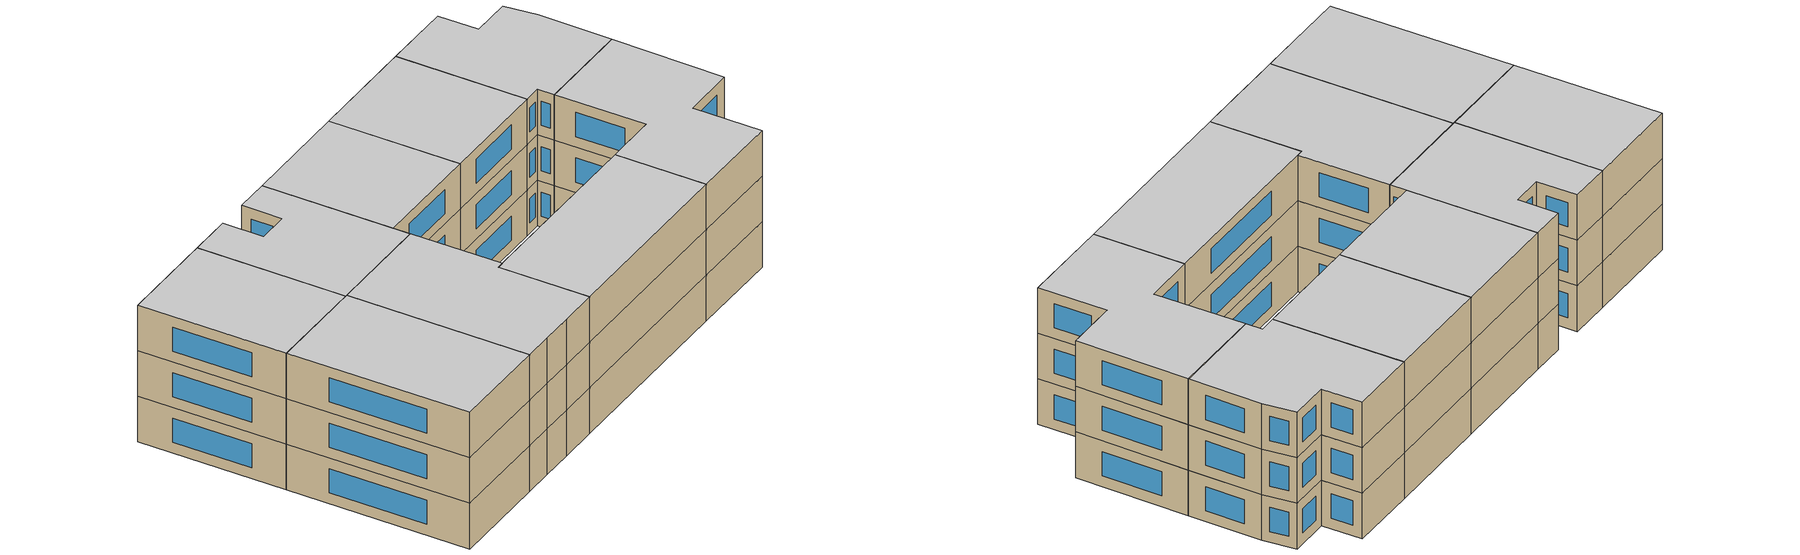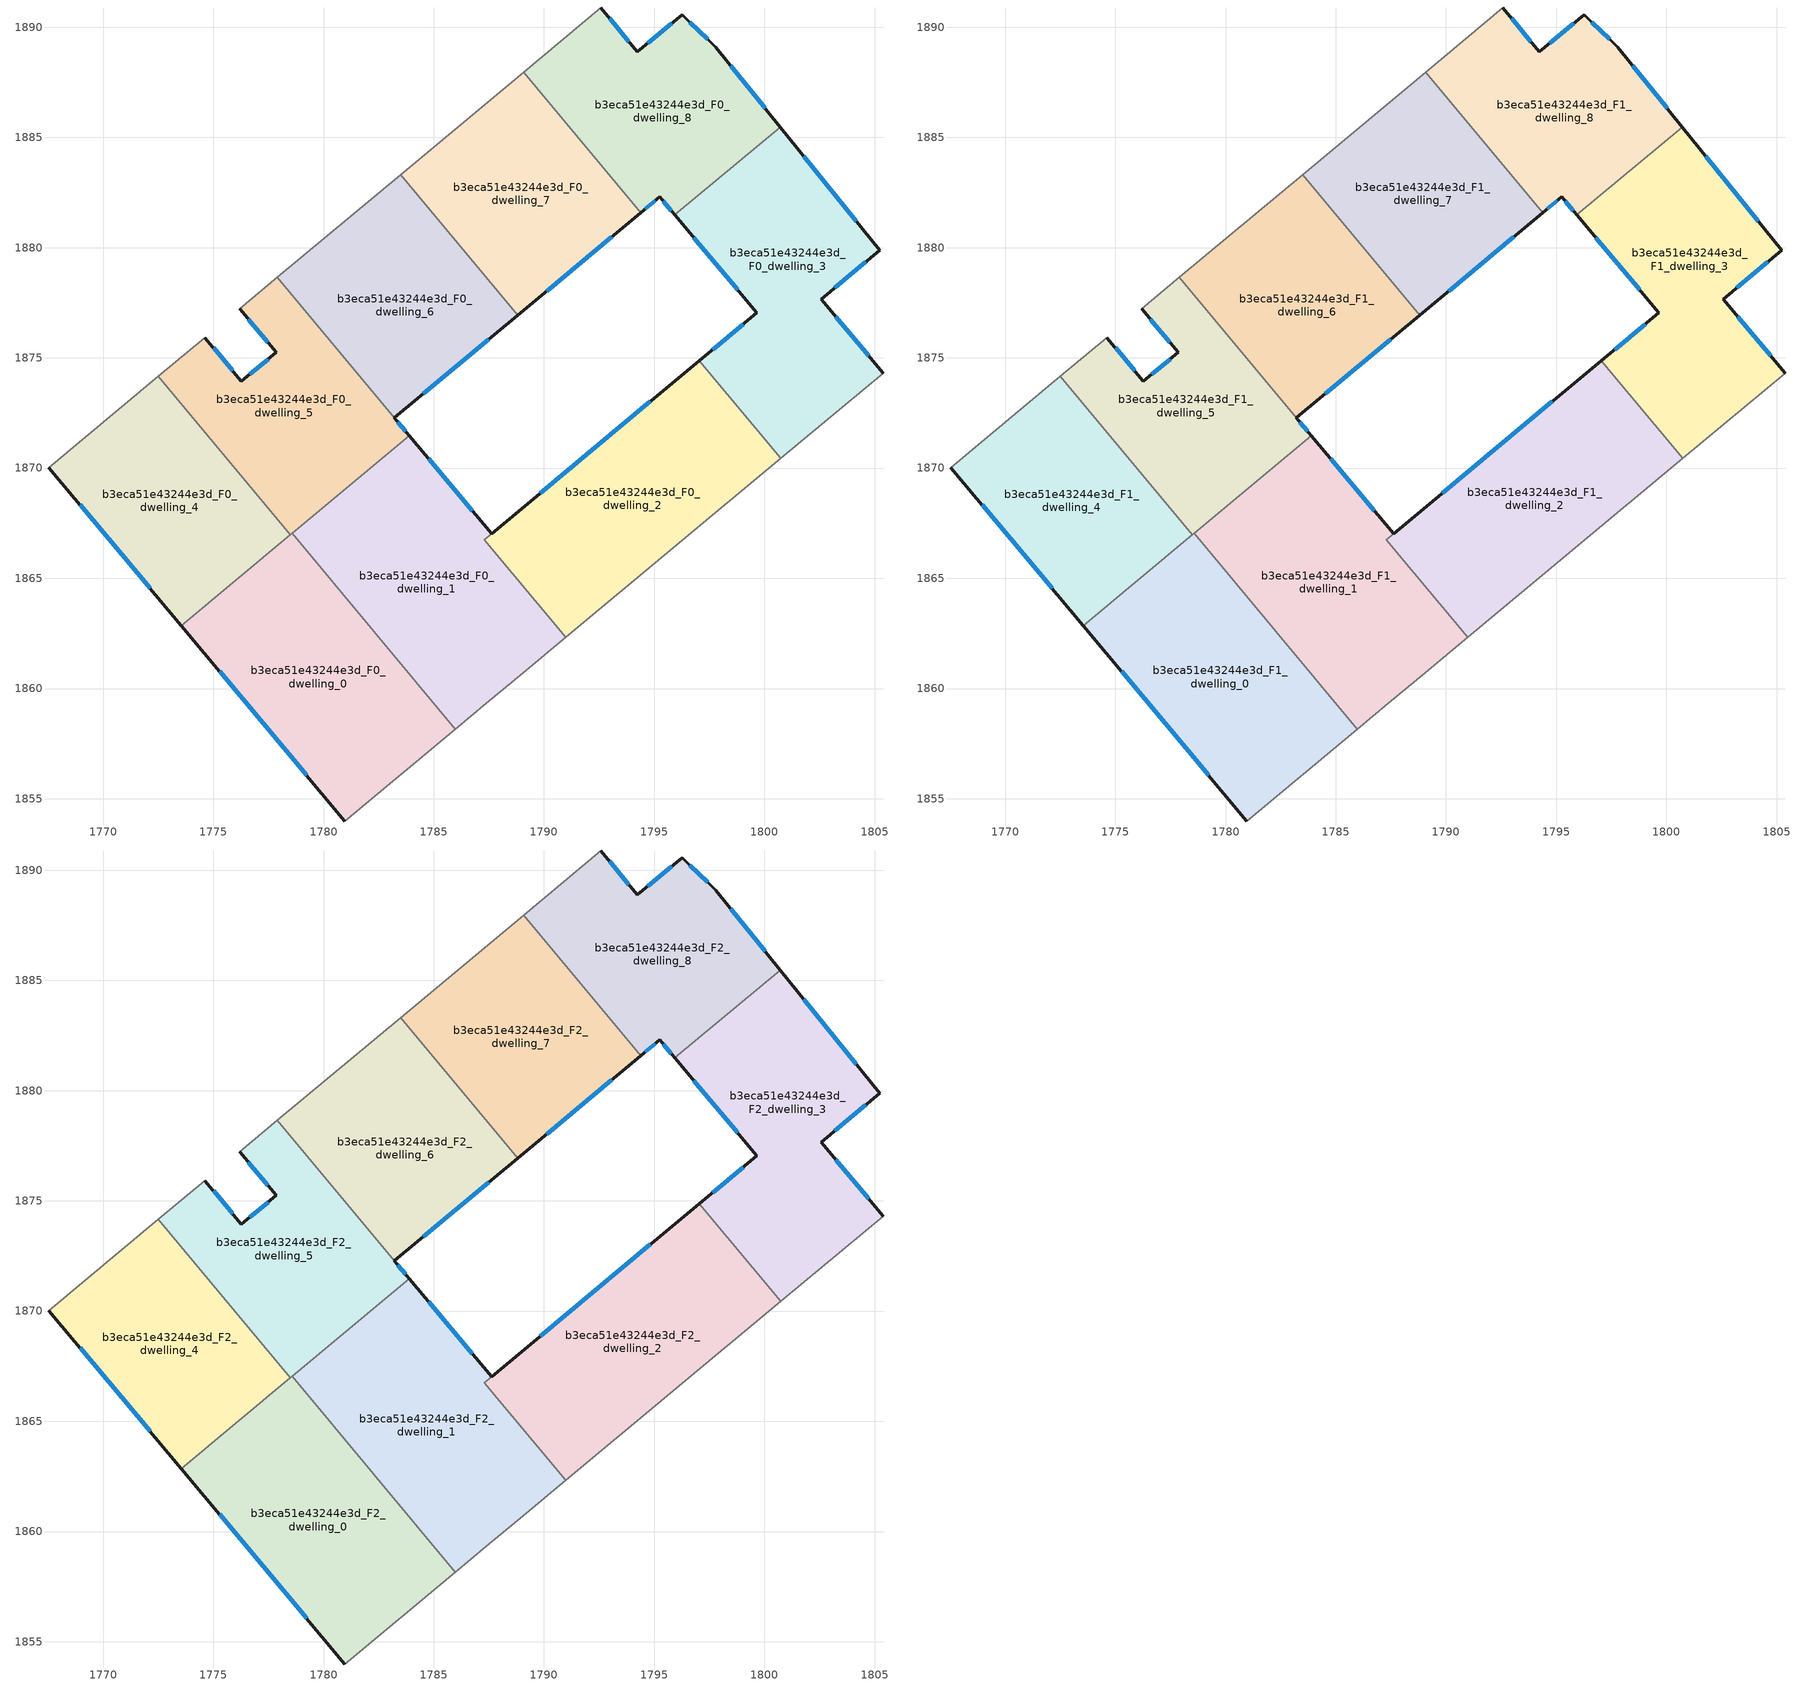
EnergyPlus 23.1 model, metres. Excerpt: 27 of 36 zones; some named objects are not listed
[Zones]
b3eca51e43244e3d_F0_dwelling_0
 floor ground (EU_floor_Construction): 1778.58,1867.04 1785.97,1858.16 1780.97,1853.99 1773.55,1862.85 z0
 wall outside (EU_wall_Construction): 1773.55,1862.85 1780.97,1853.99 z0:3
 wall to b3eca51e43244e3d_F0_dwelling_1 (EU_wall_Construction): 1785.97,1858.16 1778.58,1867.04 z0:3
 wall adiabatic (EU_wall_Construction): 1780.97,1853.99 1785.97,1858.16 z0:3
 wall to b3eca51e43244e3d_F0_dwelling_4 (EU_wall_Construction): 1778.5,1866.97 1773.55,1862.85 z0:3
 wall to b3eca51e43244e3d_F0_dwelling_5 (EU_wall_Construction): 1778.58,1867.04 1778.5,1866.97 z0:3
 window (EU_Window_Construction): 1775.29,1860.77 1779.23,1856.07 z0.7:2.3
b3eca51e43244e3d_F0_dwelling_1
 floor ground (EU_floor_Construction): 1787.63,1867.02 1787.3,1866.75 1790.99,1862.33 1789.05,1860.72 1787.38,1859.33 1785.97,1858.16 1778.58,1867.04 1783.9,1871.47 z0
 wall outside (EU_wall_Construction): 1787.63,1867.02 1783.9,1871.47 z0:3
 wall to b3eca51e43244e3d_F0_dwelling_2 (EU_wall_Construction): 1790.99,1862.33 1787.3,1866.75 1787.63,1867.02 z0:3
 wall adiabatic (EU_wall_Construction): 1785.97,1858.16 1787.38,1859.33 1789.05,1860.72 1790.99,1862.33 z0:3
 wall to b3eca51e43244e3d_F0_dwelling_5 (EU_wall_Construction): 1783.89,1871.46 1778.58,1867.04 z0:3
 wall to b3eca51e43244e3d_F0_dwelling_6 (EU_wall_Construction): 1783.9,1871.47 1783.89,1871.46 z0:3
 window (EU_Window_Construction): 1786.75,1868.07 1784.77,1870.43 z0.7:2.3
b3eca51e43244e3d_F0_dwelling_2
 floor ground (EU_floor_Construction): 1797.05,1874.87 1800.73,1870.44 1790.99,1862.33 1787.3,1866.75 z0
 wall outside (EU_wall_Construction): 1797.05,1874.87 1787.63,1867.02 z0:3
 wall to b3eca51e43244e3d_F0_dwelling_3 (EU_wall_Construction): 1800.73,1870.44 1797.05,1874.87 z0:3
 wall adiabatic (EU_wall_Construction): 1790.99,1862.33 1800.73,1870.44 z0:3
 window (EU_Window_Construction): 1794.84,1873.03 1789.84,1868.87 z0.7:2.3
b3eca51e43244e3d_F0_dwelling_3
 floor ground (EU_floor_Construction): 1800.72,1885.47 1805.23,1879.87 1802.58,1877.66 1805.39,1874.31 1800.73,1870.44 1797.05,1874.87 1799.66,1877.04 1795.93,1881.49 z0
 wall outside (EU_wall_Construction): 1795.93,1881.49 1799.66,1877.04 1797.05,1874.87 / 1805.39,1874.31 1802.58,1877.66 1805.23,1879.87 1800.72,1885.47 z0:3
 wall to b3eca51e43244e3d_F0_dwelling_8 (EU_wall_Construction): 1800.72,1885.47 1795.93,1881.49 z0:3
 wall adiabatic (EU_wall_Construction): 1800.73,1870.44 1805.39,1874.31 z0:3
 window (EU_Window_Construction): 1799.05,1876.53 1797.66,1875.38 / 1796.81,1880.45 1798.79,1878.09 / 1804.17,1881.19 1801.78,1884.16 / 1803.2,1878.18 1804.61,1879.35 / 1804.73,1875.1 1803.24,1876.87 z0.7:2.3
b3eca51e43244e3d_F0_dwelling_4
 floor ground (EU_floor_Construction): 1772.51,1874.16 1778.5,1866.97 1773.55,1862.85 1767.54,1870.02 z0
 wall outside (EU_wall_Construction): 1767.54,1870.02 1773.55,1862.85 z0:3
 wall to b3eca51e43244e3d_F0_dwelling_5 (EU_wall_Construction): 1778.5,1866.97 1772.51,1874.16 z0:3
 wall adiabatic (EU_wall_Construction): 1772.51,1874.16 1767.54,1870.02 z0:3
 window (EU_Window_Construction): 1768.95,1868.34 1772.14,1864.54 z0.7:2.3
b3eca51e43244e3d_F0_dwelling_5
 floor ground (EU_floor_Construction): 1777.91,1878.65 1783.89,1871.46 1778.5,1866.97 1772.51,1874.16 1774.62,1875.92 1776.28,1873.94 1777.85,1875.25 1776.2,1877.22 z0
 wall outside (EU_wall_Construction): 1776.2,1877.22 1777.85,1875.25 1776.28,1873.94 1774.62,1875.92 z0:3
 wall to b3eca51e43244e3d_F0_dwelling_6 (EU_wall_Construction): 1783.89,1871.46 1777.91,1878.65 z0:3
 wall adiabatic (EU_wall_Construction): 1774.62,1875.92 1772.51,1874.16 / 1777.91,1878.65 1776.2,1877.22 z0:3
 window (EU_Window_Construction): 1775.89,1874.41 1775.01,1875.45 / 1777.48,1874.94 1776.65,1874.25 / 1776.59,1876.76 1777.47,1875.71 z0.7:2.3
b3eca51e43244e3d_F0_dwelling_6
 floor ground (EU_floor_Construction): 1783.5,1883.31 1788.81,1876.93 1783.22,1872.28 1783.9,1871.47 1783.89,1871.46 1777.91,1878.65 z0
 wall outside (EU_wall_Construction): 1783.9,1871.47 1783.22,1872.28 1788.81,1876.93 z0:3
 wall adiabatic (EU_wall_Construction): 1783.5,1883.31 1777.91,1878.65 z0:3
 wall to b3eca51e43244e3d_F0_dwelling_7 (EU_wall_Construction): 1788.81,1876.93 1783.5,1883.31 z0:3
 window (EU_Window_Construction): 1783.74,1871.66 1783.38,1872.09 / 1784.53,1873.37 1787.5,1875.84 z0.7:2.3
b3eca51e43244e3d_F0_dwelling_7
 floor ground (EU_floor_Construction): 1789.09,1887.96 1794.4,1881.59 1788.81,1876.93 1783.5,1883.31 z0
 wall outside (EU_wall_Construction): 1788.81,1876.93 1794.4,1881.59 z0:3
 wall adiabatic (EU_wall_Construction): 1789.09,1887.96 1783.5,1883.31 z0:3
 wall to b3eca51e43244e3d_F0_dwelling_8 (EU_wall_Construction): 1794.4,1881.59 1789.09,1887.96 z0:3
 window (EU_Window_Construction): 1790.12,1878.03 1793.09,1880.5 z0.7:2.3
b3eca51e43244e3d_F0_dwelling_8
 floor ground (EU_floor_Construction): 1797.8,1889.1 1800.72,1885.47 1795.93,1881.49 1795.25,1882.3 1794.4,1881.59 1789.09,1887.96 1792.59,1890.87 1794.24,1888.89 1796.27,1890.57 z0
 wall outside (EU_wall_Construction): 1800.72,1885.47 1797.8,1889.1 1796.27,1890.57 1794.24,1888.89 1792.59,1890.87 / 1794.4,1881.59 1795.25,1882.3 1795.93,1881.49 z0:3
 wall adiabatic (EU_wall_Construction): 1792.59,1890.87 1789.09,1887.96 z0:3
 window (EU_Window_Construction): 1797.44,1889.44 1796.63,1890.23 / 1800.03,1886.32 1798.48,1888.25 / 1795.41,1882.11 1795.77,1881.68 / 1794.6,1881.76 1795.05,1882.13 / 1793.85,1889.35 1792.98,1890.41 / 1795.79,1890.18 1794.72,1889.28 z0.7:2.3
b3eca51e43244e3d_F1_dwelling_0
 floor to b3eca51e43244e3d_F0_dwelling_0 (EU_floor_Construction): 1778.58,1867.04 1785.97,1858.16 1780.97,1853.99 1773.55,1862.85 z3
 wall outside (EU_wall_Construction): 1773.55,1862.85 1780.97,1853.99 z3:6
 wall to b3eca51e43244e3d_F1_dwelling_1 (EU_wall_Construction): 1785.97,1858.16 1778.58,1867.04 z3:6
 wall adiabatic (EU_wall_Construction): 1780.97,1853.99 1785.97,1858.16 z3:6
 wall to b3eca51e43244e3d_F1_dwelling_4 (EU_wall_Construction): 1778.5,1866.97 1773.55,1862.85 z3:6
 wall to b3eca51e43244e3d_F1_dwelling_5 (EU_wall_Construction): 1778.58,1867.04 1778.5,1866.97 z3:6
 window (EU_Window_Construction): 1775.29,1860.77 1779.23,1856.07 z3.7:5.3
b3eca51e43244e3d_F1_dwelling_1
 floor to b3eca51e43244e3d_F0_dwelling_1 (EU_floor_Construction): 1787.63,1867.02 1787.3,1866.75 1790.99,1862.33 1789.05,1860.72 1787.38,1859.33 1785.97,1858.16 1778.58,1867.04 1783.9,1871.47 z3
 wall outside (EU_wall_Construction): 1787.63,1867.02 1783.9,1871.47 z3:6
 wall to b3eca51e43244e3d_F1_dwelling_2 (EU_wall_Construction): 1790.99,1862.33 1787.3,1866.75 1787.63,1867.02 z3:6
 wall adiabatic (EU_wall_Construction): 1785.97,1858.16 1787.38,1859.33 1789.05,1860.72 1790.99,1862.33 z3:6
 wall to b3eca51e43244e3d_F1_dwelling_5 (EU_wall_Construction): 1783.89,1871.46 1778.58,1867.04 z3:6
 wall to b3eca51e43244e3d_F1_dwelling_6 (EU_wall_Construction): 1783.9,1871.47 1783.89,1871.46 z3:6
 window (EU_Window_Construction): 1786.75,1868.07 1784.77,1870.43 z3.7:5.3
b3eca51e43244e3d_F1_dwelling_2
 floor to b3eca51e43244e3d_F0_dwelling_2 (EU_floor_Construction): 1797.05,1874.87 1800.73,1870.44 1790.99,1862.33 1787.3,1866.75 z3
 wall outside (EU_wall_Construction): 1797.05,1874.87 1787.63,1867.02 z3:6
 wall to b3eca51e43244e3d_F1_dwelling_3 (EU_wall_Construction): 1800.73,1870.44 1797.05,1874.87 z3:6
 wall adiabatic (EU_wall_Construction): 1790.99,1862.33 1800.73,1870.44 z3:6
 window (EU_Window_Construction): 1794.84,1873.03 1789.84,1868.87 z3.7:5.3
b3eca51e43244e3d_F1_dwelling_3
 floor to b3eca51e43244e3d_F0_dwelling_3 (EU_floor_Construction): 1800.72,1885.47 1805.23,1879.87 1802.58,1877.66 1805.39,1874.31 1800.73,1870.44 1797.05,1874.87 1799.66,1877.04 1795.93,1881.49 z3
 wall outside (EU_wall_Construction): 1795.93,1881.49 1799.66,1877.04 1797.05,1874.87 / 1805.39,1874.31 1802.58,1877.66 1805.23,1879.87 1800.72,1885.47 z3:6
 wall to b3eca51e43244e3d_F1_dwelling_8 (EU_wall_Construction): 1800.72,1885.47 1795.93,1881.49 z3:6
 wall adiabatic (EU_wall_Construction): 1800.73,1870.44 1805.39,1874.31 z3:6
 window (EU_Window_Construction): 1799.05,1876.53 1797.66,1875.38 / 1796.81,1880.45 1798.79,1878.09 / 1804.17,1881.19 1801.78,1884.16 / 1803.2,1878.18 1804.61,1879.35 / 1804.73,1875.1 1803.24,1876.87 z3.7:5.3
b3eca51e43244e3d_F1_dwelling_4
 floor to b3eca51e43244e3d_F0_dwelling_4 (EU_floor_Construction): 1772.51,1874.16 1778.5,1866.97 1773.55,1862.85 1767.54,1870.02 z3
 wall outside (EU_wall_Construction): 1767.54,1870.02 1773.55,1862.85 z3:6
 wall to b3eca51e43244e3d_F1_dwelling_5 (EU_wall_Construction): 1778.5,1866.97 1772.51,1874.16 z3:6
 wall adiabatic (EU_wall_Construction): 1772.51,1874.16 1767.54,1870.02 z3:6
 window (EU_Window_Construction): 1768.95,1868.34 1772.14,1864.54 z3.7:5.3
b3eca51e43244e3d_F1_dwelling_5
 floor to b3eca51e43244e3d_F0_dwelling_5 (EU_floor_Construction): 1777.91,1878.65 1783.89,1871.46 1778.5,1866.97 1772.51,1874.16 1774.62,1875.92 1776.28,1873.94 1777.85,1875.25 1776.2,1877.22 z3
 wall outside (EU_wall_Construction): 1776.2,1877.22 1777.85,1875.25 1776.28,1873.94 1774.62,1875.92 z3:6
 wall to b3eca51e43244e3d_F1_dwelling_6 (EU_wall_Construction): 1783.89,1871.46 1777.91,1878.65 z3:6
 wall adiabatic (EU_wall_Construction): 1774.62,1875.92 1772.51,1874.16 / 1777.91,1878.65 1776.2,1877.22 z3:6
 window (EU_Window_Construction): 1775.89,1874.41 1775.01,1875.45 / 1777.48,1874.94 1776.65,1874.25 / 1776.59,1876.76 1777.47,1875.71 z3.7:5.3
b3eca51e43244e3d_F1_dwelling_6
 floor to b3eca51e43244e3d_F0_dwelling_6 (EU_floor_Construction): 1783.5,1883.31 1788.81,1876.93 1783.22,1872.28 1783.9,1871.47 1783.89,1871.46 1777.91,1878.65 z3
 wall outside (EU_wall_Construction): 1783.9,1871.47 1783.22,1872.28 1788.81,1876.93 z3:6
 wall adiabatic (EU_wall_Construction): 1783.5,1883.31 1777.91,1878.65 z3:6
 wall to b3eca51e43244e3d_F1_dwelling_7 (EU_wall_Construction): 1788.81,1876.93 1783.5,1883.31 z3:6
 window (EU_Window_Construction): 1783.74,1871.66 1783.38,1872.09 / 1784.53,1873.37 1787.5,1875.84 z3.7:5.3
b3eca51e43244e3d_F1_dwelling_7
 floor to b3eca51e43244e3d_F0_dwelling_7 (EU_floor_Construction): 1789.09,1887.96 1794.4,1881.59 1788.81,1876.93 1783.5,1883.31 z3
 wall outside (EU_wall_Construction): 1788.81,1876.93 1794.4,1881.59 z3:6
 wall adiabatic (EU_wall_Construction): 1789.09,1887.96 1783.5,1883.31 z3:6
 wall to b3eca51e43244e3d_F1_dwelling_8 (EU_wall_Construction): 1794.4,1881.59 1789.09,1887.96 z3:6
 window (EU_Window_Construction): 1790.12,1878.03 1793.09,1880.5 z3.7:5.3
b3eca51e43244e3d_F1_dwelling_8
 floor to b3eca51e43244e3d_F0_dwelling_8 (EU_floor_Construction): 1797.8,1889.1 1800.72,1885.47 1795.93,1881.49 1795.25,1882.3 1794.4,1881.59 1789.09,1887.96 1792.59,1890.87 1794.24,1888.89 1796.27,1890.57 z3
 wall outside (EU_wall_Construction): 1800.72,1885.47 1797.8,1889.1 1796.27,1890.57 1794.24,1888.89 1792.59,1890.87 / 1794.4,1881.59 1795.25,1882.3 1795.93,1881.49 z3:6
 wall adiabatic (EU_wall_Construction): 1792.59,1890.87 1789.09,1887.96 z3:6
 window (EU_Window_Construction): 1797.44,1889.44 1796.63,1890.23 / 1800.03,1886.32 1798.48,1888.25 / 1795.41,1882.11 1795.77,1881.68 / 1794.6,1881.76 1795.05,1882.13 / 1793.85,1889.35 1792.98,1890.41 / 1795.79,1890.18 1794.72,1889.28 z3.7:5.3
b3eca51e43244e3d_F2_dwelling_0
 floor to b3eca51e43244e3d_F1_dwelling_0 (EU_floor_Construction): 1778.58,1867.04 1785.97,1858.16 1780.97,1853.99 1773.55,1862.85 z6
 wall outside (EU_wall_Construction): 1773.55,1862.85 1780.97,1853.99 z6:9
 wall to b3eca51e43244e3d_F2_dwelling_1 (EU_wall_Construction): 1785.97,1858.16 1778.58,1867.04 z6:9
 wall adiabatic (EU_wall_Construction): 1780.97,1853.99 1785.97,1858.16 z6:9
 wall to b3eca51e43244e3d_F2_dwelling_4 (EU_wall_Construction): 1778.5,1866.97 1773.55,1862.85 z6:9
 wall to b3eca51e43244e3d_F2_dwelling_5 (EU_wall_Construction): 1778.58,1867.04 1778.5,1866.97 z6:9
 window (EU_Window_Construction): 1775.29,1860.77 1779.23,1856.07 z6.7:8.3
 ceiling to b3eca51e43244e3d_F3_dwelling_0 (EU_floor_Construction): 1785.97,1858.16 1778.58,1867.04 1773.55,1862.85 1780.97,1853.99 z9
b3eca51e43244e3d_F2_dwelling_1
 floor to b3eca51e43244e3d_F1_dwelling_1 (EU_floor_Construction): 1787.63,1867.02 1787.3,1866.75 1790.99,1862.33 1789.05,1860.72 1787.38,1859.33 1785.97,1858.16 1778.58,1867.04 1783.9,1871.47 z6
 wall outside (EU_wall_Construction): 1787.63,1867.02 1783.9,1871.47 z6:9
 wall to b3eca51e43244e3d_F2_dwelling_2 (EU_wall_Construction): 1790.99,1862.33 1787.3,1866.75 1787.63,1867.02 z6:9
 wall adiabatic (EU_wall_Construction): 1785.97,1858.16 1787.38,1859.33 1789.05,1860.72 1790.99,1862.33 z6:9
 wall to b3eca51e43244e3d_F2_dwelling_5 (EU_wall_Construction): 1783.89,1871.46 1778.58,1867.04 z6:9
 wall to b3eca51e43244e3d_F2_dwelling_6 (EU_wall_Construction): 1783.9,1871.47 1783.89,1871.46 z6:9
 window (EU_Window_Construction): 1786.75,1868.07 1784.77,1870.43 z6.7:8.3
 ceiling to b3eca51e43244e3d_F3_dwelling_1 (EU_floor_Construction): 1789.05,1860.72 1790.99,1862.33 1787.3,1866.75 1787.63,1867.02 1783.9,1871.47 1778.58,1867.04 1785.97,1858.16 1787.38,1859.33 z9
b3eca51e43244e3d_F2_dwelling_2
 floor to b3eca51e43244e3d_F1_dwelling_2 (EU_floor_Construction): 1797.05,1874.87 1800.73,1870.44 1790.99,1862.33 1787.3,1866.75 z6
 wall outside (EU_wall_Construction): 1797.05,1874.87 1787.63,1867.02 z6:9
 wall to b3eca51e43244e3d_F2_dwelling_3 (EU_wall_Construction): 1800.73,1870.44 1797.05,1874.87 z6:9
 wall adiabatic (EU_wall_Construction): 1790.99,1862.33 1800.73,1870.44 z6:9
 window (EU_Window_Construction): 1794.84,1873.03 1789.84,1868.87 z6.7:8.3
 ceiling to b3eca51e43244e3d_F3_dwelling_2 (EU_floor_Construction): 1800.73,1870.44 1797.05,1874.87 1787.3,1866.75 1790.99,1862.33 z9
b3eca51e43244e3d_F2_dwelling_3
 floor to b3eca51e43244e3d_F1_dwelling_3 (EU_floor_Construction): 1800.72,1885.47 1805.23,1879.87 1802.58,1877.66 1805.39,1874.31 1800.73,1870.44 1797.05,1874.87 1799.66,1877.04 1795.93,1881.49 z6
 wall outside (EU_wall_Construction): 1795.93,1881.49 1799.66,1877.04 1797.05,1874.87 / 1805.39,1874.31 1802.58,1877.66 1805.23,1879.87 1800.72,1885.47 z6:9
 wall to b3eca51e43244e3d_F2_dwelling_8 (EU_wall_Construction): 1800.72,1885.47 1795.93,1881.49 z6:9
 wall adiabatic (EU_wall_Construction): 1800.73,1870.44 1805.39,1874.31 z6:9
 window (EU_Window_Construction): 1799.05,1876.53 1797.66,1875.38 / 1796.81,1880.45 1798.79,1878.09 / 1804.17,1881.19 1801.78,1884.16 / 1803.2,1878.18 1804.61,1879.35 / 1804.73,1875.1 1803.24,1876.87 z6.7:8.3
 ceiling to b3eca51e43244e3d_F3_dwelling_3 (EU_floor_Construction): 1805.39,1874.31 1802.58,1877.66 1805.23,1879.87 1800.72,1885.47 1795.93,1881.49 1799.66,1877.04 1797.05,1874.87 1800.73,1870.44 z9
b3eca51e43244e3d_F2_dwelling_4
 floor to b3eca51e43244e3d_F1_dwelling_4 (EU_floor_Construction): 1772.51,1874.16 1778.5,1866.97 1773.55,1862.85 1767.54,1870.02 z6
 wall outside (EU_wall_Construction): 1767.54,1870.02 1773.55,1862.85 z6:9
 wall to b3eca51e43244e3d_F2_dwelling_5 (EU_wall_Construction): 1778.5,1866.97 1772.51,1874.16 z6:9
 wall adiabatic (EU_wall_Construction): 1772.51,1874.16 1767.54,1870.02 z6:9
 window (EU_Window_Construction): 1768.95,1868.34 1772.14,1864.54 z6.7:8.3
 ceiling to b3eca51e43244e3d_F3_dwelling_4 (EU_floor_Construction): 1778.5,1866.97 1772.51,1874.16 1767.54,1870.02 1773.55,1862.85 z9
b3eca51e43244e3d_F2_dwelling_5
 floor to b3eca51e43244e3d_F1_dwelling_5 (EU_floor_Construction): 1777.91,1878.65 1783.89,1871.46 1778.5,1866.97 1772.51,1874.16 1774.62,1875.92 1776.28,1873.94 1777.85,1875.25 1776.2,1877.22 z6
 wall outside (EU_wall_Construction): 1776.2,1877.22 1777.85,1875.25 1776.28,1873.94 1774.62,1875.92 z6:9
 wall to b3eca51e43244e3d_F2_dwelling_6 (EU_wall_Construction): 1783.89,1871.46 1777.91,1878.65 z6:9
 wall adiabatic (EU_wall_Construction): 1774.62,1875.92 1772.51,1874.16 / 1777.91,1878.65 1776.2,1877.22 z6:9
 window (EU_Window_Construction): 1775.89,1874.41 1775.01,1875.45 / 1777.48,1874.94 1776.65,1874.25 / 1776.59,1876.76 1777.47,1875.71 z6.7:8.3
 ceiling to b3eca51e43244e3d_F3_dwelling_5 (EU_floor_Construction): 1783.89,1871.46 1777.91,1878.65 1776.2,1877.22 1777.85,1875.25 1776.28,1873.94 1774.62,1875.92 1772.51,1874.16 1778.5,1866.97 z9
b3eca51e43244e3d_F2_dwelling_6
 floor to b3eca51e43244e3d_F1_dwelling_6 (EU_floor_Construction): 1783.5,1883.31 1788.81,1876.93 1783.22,1872.28 1783.9,1871.47 1783.89,1871.46 1777.91,1878.65 z6
 wall outside (EU_wall_Construction): 1783.9,1871.47 1783.22,1872.28 1788.81,1876.93 z6:9
 wall adiabatic (EU_wall_Construction): 1783.5,1883.31 1777.91,1878.65 z6:9
 wall to b3eca51e43244e3d_F2_dwelling_7 (EU_wall_Construction): 1788.81,1876.93 1783.5,1883.31 z6:9
 window (EU_Window_Construction): 1783.74,1871.66 1783.38,1872.09 / 1784.53,1873.37 1787.5,1875.84 z6.7:8.3
 ceiling to b3eca51e43244e3d_F3_dwelling_6 (EU_floor_Construction): 1783.9,1871.47 1783.22,1872.28 1788.81,1876.93 1783.5,1883.31 1777.91,1878.65 1783.89,1871.46 z9
b3eca51e43244e3d_F2_dwelling_7
 floor to b3eca51e43244e3d_F1_dwelling_7 (EU_floor_Construction): 1789.09,1887.96 1794.4,1881.59 1788.81,1876.93 1783.5,1883.31 z6
 wall outside (EU_wall_Construction): 1788.81,1876.93 1794.4,1881.59 z6:9
 wall adiabatic (EU_wall_Construction): 1789.09,1887.96 1783.5,1883.31 z6:9
 wall to b3eca51e43244e3d_F2_dwelling_8 (EU_wall_Construction): 1794.4,1881.59 1789.09,1887.96 z6:9
 window (EU_Window_Construction): 1790.12,1878.03 1793.09,1880.5 z6.7:8.3
 ceiling to b3eca51e43244e3d_F3_dwelling_7 (EU_floor_Construction): 1794.4,1881.59 1789.09,1887.96 1783.5,1883.31 1788.81,1876.93 z9
b3eca51e43244e3d_F2_dwelling_8
 floor to b3eca51e43244e3d_F1_dwelling_8 (EU_floor_Construction): 1797.8,1889.1 1800.72,1885.47 1795.93,1881.49 1795.25,1882.3 1794.4,1881.59 1789.09,1887.96 1792.59,1890.87 1794.24,1888.89 1796.27,1890.57 z6
 wall outside (EU_wall_Construction): 1800.72,1885.47 1797.8,1889.1 1796.27,1890.57 1794.24,1888.89 1792.59,1890.87 / 1794.4,1881.59 1795.25,1882.3 1795.93,1881.49 z6:9
 wall adiabatic (EU_wall_Construction): 1792.59,1890.87 1789.09,1887.96 z6:9
 window (EU_Window_Construction): 1797.44,1889.44 1796.63,1890.23 / 1800.03,1886.32 1798.48,1888.25 / 1795.41,1882.11 1795.77,1881.68 / 1794.6,1881.76 1795.05,1882.13 / 1793.85,1889.35 1792.98,1890.41 / 1795.79,1890.18 1794.72,1889.28 z6.7:8.3
 ceiling to b3eca51e43244e3d_F3_dwelling_8 (EU_floor_Construction): 1800.72,1885.47 1797.8,1889.1 1796.27,1890.57 1794.24,1888.89 1792.59,1890.87 1789.09,1887.96 1794.4,1881.59 1795.25,1882.3 1795.93,1881.49 z9
[Building]
EU S2 Campaign: North Axis=0; Terrain=City; Solar Distribution=FullExterior
[Site:Location]
Budapest.Ferenc.Liszt.Intl.AP: Latitude=47.437; Longitude=19.256; Time Zone=1; Elevation=185
[SizingPeriod:WeatherFileDays]
AnnualSizingPeriod: Begin Month=1; Begin Day of Month=1; End Month=12; End Day of Month=31; Day of Week for Start Day=Monday; Use Weather File Daylight Saving Period=No; Use Weather File Rain and Snow Indicators=No
[MATERIAL]
EU_InternalMass_Material: Roughness=MediumRough; Thickness=0.1; Conductivity=1; Density=1800; Specific Heat=900; Thermal Absorptance=0.9; Solar Absorptance=0.7; Visible Absorptance=0.7
[MATERIAL:NOMASS] Roughness=MediumRough; Thermal Absorptance=0.9; Solar Absorptance=0.7; Visible Absorptance=0.7
Name | Thermal Resistance
EU_wall_NoMass | 0.832559
EU_floor_NoMass | 0.872794
[WINDOWMATERIAL:SIMPLEGLAZINGSYSTEM]
EU_Window_SimpleGlazing: UFactor=2.79869; Solar Heat Gain Coefficient=0.75; Visible Transmittance=0.75
[CONSTRUCTION]
EU_wall_Construction: EU_wall_NoMass
EU_floor_Construction: EU_floor_NoMass
EU_Window_Construction: EU_Window_SimpleGlazing
EU_InternalMass_Construction: EU_InternalMass_Material
[ZONE] Type=1; Multiplier=1; Ceiling Height=autocalculate; Floor Area=autocalculate; Part of Total Floor Area=Yes
Name | Volume
b3eca51e43244e3d_F0_dwelling_0; b3eca51e43244e3d_F1_dwelling_0; b3eca51e43244e3d_F2_dwelling_0 | 226.311
b3eca51e43244e3d_F0_dwelling_1; b3eca51e43244e3d_F1_dwelling_1; b3eca51e43244e3d_F2_dwelling_1 | 233.436
b3eca51e43244e3d_F0_dwelling_2; b3eca51e43244e3d_F1_dwelling_2; b3eca51e43244e3d_F2_dwelling_2 | 219.155
b3eca51e43244e3d_F0_dwelling_3; b3eca51e43244e3d_F1_dwelling_3; b3eca51e43244e3d_F2_dwelling_3 | 226.305
b3eca51e43244e3d_F0_dwelling_4; b3eca51e43244e3d_F1_dwelling_4; b3eca51e43244e3d_F2_dwelling_4 | 181.051
b3eca51e43244e3d_F0_dwelling_5; b3eca51e43244e3d_F1_dwelling_5; b3eca51e43244e3d_F2_dwelling_5 | 181.056
b3eca51e43244e3d_F0_dwelling_6; b3eca51e43244e3d_F1_dwelling_6; b3eca51e43244e3d_F2_dwelling_6 | 181.047
b3eca51e43244e3d_F0_dwelling_7; b3eca51e43244e3d_F1_dwelling_7; b3eca51e43244e3d_F2_dwelling_7 | 181.043
b3eca51e43244e3d_F0_dwelling_8; b3eca51e43244e3d_F1_dwelling_8; b3eca51e43244e3d_F2_dwelling_8 | 181.037
[INTERNALMASS] Construction=EU_InternalMass_Construction
Name | Zone or ZoneList | Surface Area
b3eca51e43244e3d_F0_dwelling_0_EU_InternalMass | b3eca51e43244e3d_F0_dwelling_0 | 75.4369
b3eca51e43244e3d_F0_dwelling_1_EU_InternalMass | b3eca51e43244e3d_F0_dwelling_1 | 77.8131
b3eca51e43244e3d_F0_dwelling_2_EU_InternalMass | b3eca51e43244e3d_F0_dwelling_2 | 73.0504
b3eca51e43244e3d_F0_dwelling_3_EU_InternalMass | b3eca51e43244e3d_F0_dwelling_3 | 75.4348
b3eca51e43244e3d_F0_dwelling_4_EU_InternalMass | b3eca51e43244e3d_F0_dwelling_4 | 60.3504
b3eca51e43244e3d_F0_dwelling_5_EU_InternalMass | b3eca51e43244e3d_F0_dwelling_5 | 60.3519
b3eca51e43244e3d_F0_dwelling_6_EU_InternalMass | b3eca51e43244e3d_F0_dwelling_6 | 60.3491
b3eca51e43244e3d_F0_dwelling_7_EU_InternalMass | b3eca51e43244e3d_F0_dwelling_7 | 60.348
b3eca51e43244e3d_F0_dwelling_8_EU_InternalMass | b3eca51e43244e3d_F0_dwelling_8 | 60.3455
b3eca51e43244e3d_F1_dwelling_0_EU_InternalMass | b3eca51e43244e3d_F1_dwelling_0 | 75.4369
b3eca51e43244e3d_F1_dwelling_1_EU_InternalMass | b3eca51e43244e3d_F1_dwelling_1 | 77.8131
b3eca51e43244e3d_F1_dwelling_2_EU_InternalMass | b3eca51e43244e3d_F1_dwelling_2 | 73.0504
b3eca51e43244e3d_F1_dwelling_3_EU_InternalMass | b3eca51e43244e3d_F1_dwelling_3 | 75.4348
b3eca51e43244e3d_F1_dwelling_4_EU_InternalMass | b3eca51e43244e3d_F1_dwelling_4 | 60.3504
b3eca51e43244e3d_F1_dwelling_5_EU_InternalMass | b3eca51e43244e3d_F1_dwelling_5 | 60.3519
b3eca51e43244e3d_F1_dwelling_6_EU_InternalMass | b3eca51e43244e3d_F1_dwelling_6 | 60.3491
b3eca51e43244e3d_F1_dwelling_7_EU_InternalMass | b3eca51e43244e3d_F1_dwelling_7 | 60.348
b3eca51e43244e3d_F1_dwelling_8_EU_InternalMass | b3eca51e43244e3d_F1_dwelling_8 | 60.3455
b3eca51e43244e3d_F2_dwelling_0_EU_InternalMass | b3eca51e43244e3d_F2_dwelling_0 | 75.4369
b3eca51e43244e3d_F2_dwelling_1_EU_InternalMass | b3eca51e43244e3d_F2_dwelling_1 | 77.8131
b3eca51e43244e3d_F2_dwelling_2_EU_InternalMass | b3eca51e43244e3d_F2_dwelling_2 | 73.0504
b3eca51e43244e3d_F2_dwelling_3_EU_InternalMass | b3eca51e43244e3d_F2_dwelling_3 | 75.4348
b3eca51e43244e3d_F2_dwelling_4_EU_InternalMass | b3eca51e43244e3d_F2_dwelling_4 | 60.3504
b3eca51e43244e3d_F2_dwelling_5_EU_InternalMass | b3eca51e43244e3d_F2_dwelling_5 | 60.3519
b3eca51e43244e3d_F2_dwelling_6_EU_InternalMass | b3eca51e43244e3d_F2_dwelling_6 | 60.3491
b3eca51e43244e3d_F2_dwelling_7_EU_InternalMass | b3eca51e43244e3d_F2_dwelling_7 | 60.348
b3eca51e43244e3d_F2_dwelling_8_EU_InternalMass | b3eca51e43244e3d_F2_dwelling_8 | 60.3455
[OTHEREQUIPMENT] Fuel Type=Electricity; Design Level Calculation Method=Watts/Area; Power per Zone Floor Area=1; Fraction Latent=0; Fraction Radiant=0; Fraction Lost=0; Carbon Dioxide Generation Rate=0; EndUse Subcategory=EU_Step8_InternalGains
Name | Zone or ZoneList or Space or SpaceList | Schedule
EU_Step8_InternalGain_b3eca51e43244e3d_F0_dwelling_0_f000 | b3eca51e43244e3d_F0_dwelling_0 | EU_Step8_GainSchedule_b3eca51e43244e3d_F0_dwelling_0_f000
EU_Step8_InternalGain_b3eca51e43244e3d_F0_dwelling_1_f000 | b3eca51e43244e3d_F0_dwelling_1 | EU_Step8_GainSchedule_b3eca51e43244e3d_F0_dwelling_1_f000
EU_Step8_InternalGain_b3eca51e43244e3d_F0_dwelling_2_f000 | b3eca51e43244e3d_F0_dwelling_2 | EU_Step8_GainSchedule_b3eca51e43244e3d_F0_dwelling_2_f000
EU_Step8_InternalGain_b3eca51e43244e3d_F0_dwelling_3_f000 | b3eca51e43244e3d_F0_dwelling_3 | EU_Step8_GainSchedule_b3eca51e43244e3d_F0_dwelling_3_f000
EU_Step8_InternalGain_b3eca51e43244e3d_F0_dwelling_4_f000 | b3eca51e43244e3d_F0_dwelling_4 | EU_Step8_GainSchedule_b3eca51e43244e3d_F0_dwelling_4_f000
EU_Step8_InternalGain_b3eca51e43244e3d_F0_dwelling_5_f000 | b3eca51e43244e3d_F0_dwelling_5 | EU_Step8_GainSchedule_b3eca51e43244e3d_F0_dwelling_5_f000
EU_Step8_InternalGain_b3eca51e43244e3d_F0_dwelling_6_f000 | b3eca51e43244e3d_F0_dwelling_6 | EU_Step8_GainSchedule_b3eca51e43244e3d_F0_dwelling_6_f000
EU_Step8_InternalGain_b3eca51e43244e3d_F0_dwelling_7_f000 | b3eca51e43244e3d_F0_dwelling_7 | EU_Step8_GainSchedule_b3eca51e43244e3d_F0_dwelling_7_f000
EU_Step8_InternalGain_b3eca51e43244e3d_F0_dwelling_8_f000 | b3eca51e43244e3d_F0_dwelling_8 | EU_Step8_GainSchedule_b3eca51e43244e3d_F0_dwelling_8_f000
EU_Step8_InternalGain_b3eca51e43244e3d_F1_dwelling_0_f000 | b3eca51e43244e3d_F1_dwelling_0 | EU_Step8_GainSchedule_b3eca51e43244e3d_F1_dwelling_0_f000
EU_Step8_InternalGain_b3eca51e43244e3d_F1_dwelling_1_f000 | b3eca51e43244e3d_F1_dwelling_1 | EU_Step8_GainSchedule_b3eca51e43244e3d_F1_dwelling_1_f000
EU_Step8_InternalGain_b3eca51e43244e3d_F1_dwelling_2_f000 | b3eca51e43244e3d_F1_dwelling_2 | EU_Step8_GainSchedule_b3eca51e43244e3d_F1_dwelling_2_f000
EU_Step8_InternalGain_b3eca51e43244e3d_F1_dwelling_3_f000 | b3eca51e43244e3d_F1_dwelling_3 | EU_Step8_GainSchedule_b3eca51e43244e3d_F1_dwelling_3_f000
EU_Step8_InternalGain_b3eca51e43244e3d_F1_dwelling_4_f000 | b3eca51e43244e3d_F1_dwelling_4 | EU_Step8_GainSchedule_b3eca51e43244e3d_F1_dwelling_4_f000
EU_Step8_InternalGain_b3eca51e43244e3d_F1_dwelling_5_f000 | b3eca51e43244e3d_F1_dwelling_5 | EU_Step8_GainSchedule_b3eca51e43244e3d_F1_dwelling_5_f000
EU_Step8_InternalGain_b3eca51e43244e3d_F1_dwelling_6_f000 | b3eca51e43244e3d_F1_dwelling_6 | EU_Step8_GainSchedule_b3eca51e43244e3d_F1_dwelling_6_f000
EU_Step8_InternalGain_b3eca51e43244e3d_F1_dwelling_7_f000 | b3eca51e43244e3d_F1_dwelling_7 | EU_Step8_GainSchedule_b3eca51e43244e3d_F1_dwelling_7_f000
EU_Step8_InternalGain_b3eca51e43244e3d_F1_dwelling_8_f000 | b3eca51e43244e3d_F1_dwelling_8 | EU_Step8_GainSchedule_b3eca51e43244e3d_F1_dwelling_8_f000
EU_Step8_InternalGain_b3eca51e43244e3d_F2_dwelling_0_f000 | b3eca51e43244e3d_F2_dwelling_0 | EU_Step8_GainSchedule_b3eca51e43244e3d_F2_dwelling_0_f000
EU_Step8_InternalGain_b3eca51e43244e3d_F2_dwelling_1_f000 | b3eca51e43244e3d_F2_dwelling_1 | EU_Step8_GainSchedule_b3eca51e43244e3d_F2_dwelling_1_f000
EU_Step8_InternalGain_b3eca51e43244e3d_F2_dwelling_2_f000 | b3eca51e43244e3d_F2_dwelling_2 | EU_Step8_GainSchedule_b3eca51e43244e3d_F2_dwelling_2_f000
EU_Step8_InternalGain_b3eca51e43244e3d_F2_dwelling_3_f000 | b3eca51e43244e3d_F2_dwelling_3 | EU_Step8_GainSchedule_b3eca51e43244e3d_F2_dwelling_3_f000
EU_Step8_InternalGain_b3eca51e43244e3d_F2_dwelling_4_f000 | b3eca51e43244e3d_F2_dwelling_4 | EU_Step8_GainSchedule_b3eca51e43244e3d_F2_dwelling_4_f000
EU_Step8_InternalGain_b3eca51e43244e3d_F2_dwelling_5_f000 | b3eca51e43244e3d_F2_dwelling_5 | EU_Step8_GainSchedule_b3eca51e43244e3d_F2_dwelling_5_f000
EU_Step8_InternalGain_b3eca51e43244e3d_F2_dwelling_6_f000 | b3eca51e43244e3d_F2_dwelling_6 | EU_Step8_GainSchedule_b3eca51e43244e3d_F2_dwelling_6_f000
EU_Step8_InternalGain_b3eca51e43244e3d_F2_dwelling_7_f000 | b3eca51e43244e3d_F2_dwelling_7 | EU_Step8_GainSchedule_b3eca51e43244e3d_F2_dwelling_7_f000
EU_Step8_InternalGain_b3eca51e43244e3d_F2_dwelling_8_f000 | b3eca51e43244e3d_F2_dwelling_8 | EU_Step8_GainSchedule_b3eca51e43244e3d_F2_dwelling_8_f000
[ZONEVENTILATION:DESIGNFLOWRATE] Schedule=EU_AlwaysOn; Design Flow Rate Calculation Method=AirChanges/Hour; Air Changes per Hour=0.475469; Ventilation Type=Natural; Fan Pressure Rise=0; Fan Total Efficiency=1; Constant Term Coefficient=1; Temperature Term Coefficient=0; Velocity Term Coefficient=0; Velocity Squared Term Coefficient=0; Minimum Indoor Temperature=-100; Maximum Indoor Temperature=100; Delta Temperature=-100; Minimum Outdoor Temperature=-100; Maximum Outdoor Temperature=100; Maximum Wind Speed=40
Name | Zone or ZoneList or Space or SpaceList
EU_ConstantAir_b3eca51e43244e3d_F0_dwelling_0 | b3eca51e43244e3d_F0_dwelling_0
EU_ConstantAir_b3eca51e43244e3d_F0_dwelling_1 | b3eca51e43244e3d_F0_dwelling_1
EU_ConstantAir_b3eca51e43244e3d_F0_dwelling_2 | b3eca51e43244e3d_F0_dwelling_2
EU_ConstantAir_b3eca51e43244e3d_F0_dwelling_3 | b3eca51e43244e3d_F0_dwelling_3
EU_ConstantAir_b3eca51e43244e3d_F0_dwelling_4 | b3eca51e43244e3d_F0_dwelling_4
EU_ConstantAir_b3eca51e43244e3d_F0_dwelling_5 | b3eca51e43244e3d_F0_dwelling_5
EU_ConstantAir_b3eca51e43244e3d_F0_dwelling_6 | b3eca51e43244e3d_F0_dwelling_6
EU_ConstantAir_b3eca51e43244e3d_F0_dwelling_7 | b3eca51e43244e3d_F0_dwelling_7
EU_ConstantAir_b3eca51e43244e3d_F0_dwelling_8 | b3eca51e43244e3d_F0_dwelling_8
EU_ConstantAir_b3eca51e43244e3d_F1_dwelling_0 | b3eca51e43244e3d_F1_dwelling_0
EU_ConstantAir_b3eca51e43244e3d_F1_dwelling_1 | b3eca51e43244e3d_F1_dwelling_1
EU_ConstantAir_b3eca51e43244e3d_F1_dwelling_2 | b3eca51e43244e3d_F1_dwelling_2
EU_ConstantAir_b3eca51e43244e3d_F1_dwelling_3 | b3eca51e43244e3d_F1_dwelling_3
EU_ConstantAir_b3eca51e43244e3d_F1_dwelling_4 | b3eca51e43244e3d_F1_dwelling_4
EU_ConstantAir_b3eca51e43244e3d_F1_dwelling_5 | b3eca51e43244e3d_F1_dwelling_5
EU_ConstantAir_b3eca51e43244e3d_F1_dwelling_6 | b3eca51e43244e3d_F1_dwelling_6
EU_ConstantAir_b3eca51e43244e3d_F1_dwelling_7 | b3eca51e43244e3d_F1_dwelling_7
EU_ConstantAir_b3eca51e43244e3d_F1_dwelling_8 | b3eca51e43244e3d_F1_dwelling_8
EU_ConstantAir_b3eca51e43244e3d_F2_dwelling_0 | b3eca51e43244e3d_F2_dwelling_0
EU_ConstantAir_b3eca51e43244e3d_F2_dwelling_1 | b3eca51e43244e3d_F2_dwelling_1
EU_ConstantAir_b3eca51e43244e3d_F2_dwelling_2 | b3eca51e43244e3d_F2_dwelling_2
EU_ConstantAir_b3eca51e43244e3d_F2_dwelling_3 | b3eca51e43244e3d_F2_dwelling_3
EU_ConstantAir_b3eca51e43244e3d_F2_dwelling_4 | b3eca51e43244e3d_F2_dwelling_4
EU_ConstantAir_b3eca51e43244e3d_F2_dwelling_5 | b3eca51e43244e3d_F2_dwelling_5
EU_ConstantAir_b3eca51e43244e3d_F2_dwelling_6 | b3eca51e43244e3d_F2_dwelling_6
EU_ConstantAir_b3eca51e43244e3d_F2_dwelling_7 | b3eca51e43244e3d_F2_dwelling_7
EU_ConstantAir_b3eca51e43244e3d_F2_dwelling_8 | b3eca51e43244e3d_F2_dwelling_8
[HVACTEMPLATE:ZONE:IDEALLOADSAIRSYSTEM] System Availability Schedule=EU_AlwaysOn; Maximum Heating Supply Air Temperature=50; Minimum Cooling Supply Air Temperature=13; Maximum Heating Supply Air Humidity Ratio=0.0156; Minimum Cooling Supply Air Humidity Ratio=0.0077; Heating Limit=NoLimit; Cooling Limit=NoLimit; Heating Availability Schedule=EU_AlwaysOn; Cooling Availability Schedule=EU_CoolingOff; Dehumidification Control Type=ConstantSensibleHeatRatio; Cooling Sensible Heat Ratio=0.7; Dehumidification Setpoint=60; Humidification Control Type=None; Humidification Setpoint=30; Outdoor Air Method=None; Outdoor Air Flow Rate per Person=0.00944; Outdoor Air Flow Rate per Zone Floor Area=0; Outdoor Air Flow Rate per Zone=0; Demand Controlled Ventilation Type=None; Outdoor Air Economizer Type=NoEconomizer; Heat Recovery Type=None; Sensible Heat Recovery Effectiveness=0.7; Latent Heat Recovery Effectiveness=0.65
Name | Template Thermostat
b3eca51e43244e3d_F0_dwelling_0 | EU_HeatOnly_b3eca51e43244e3d_F0_dwelling_0
b3eca51e43244e3d_F0_dwelling_1 | EU_HeatOnly_b3eca51e43244e3d_F0_dwelling_1
b3eca51e43244e3d_F0_dwelling_2 | EU_HeatOnly_b3eca51e43244e3d_F0_dwelling_2
b3eca51e43244e3d_F0_dwelling_3 | EU_HeatOnly_b3eca51e43244e3d_F0_dwelling_3
b3eca51e43244e3d_F0_dwelling_4 | EU_HeatOnly_b3eca51e43244e3d_F0_dwelling_4
b3eca51e43244e3d_F0_dwelling_5 | EU_HeatOnly_b3eca51e43244e3d_F0_dwelling_5
b3eca51e43244e3d_F0_dwelling_6 | EU_HeatOnly_b3eca51e43244e3d_F0_dwelling_6
b3eca51e43244e3d_F0_dwelling_7 | EU_HeatOnly_b3eca51e43244e3d_F0_dwelling_7
b3eca51e43244e3d_F0_dwelling_8 | EU_HeatOnly_b3eca51e43244e3d_F0_dwelling_8
b3eca51e43244e3d_F1_dwelling_0 | EU_HeatOnly_b3eca51e43244e3d_F1_dwelling_0
b3eca51e43244e3d_F1_dwelling_1 | EU_HeatOnly_b3eca51e43244e3d_F1_dwelling_1
b3eca51e43244e3d_F1_dwelling_2 | EU_HeatOnly_b3eca51e43244e3d_F1_dwelling_2
b3eca51e43244e3d_F1_dwelling_3 | EU_HeatOnly_b3eca51e43244e3d_F1_dwelling_3
b3eca51e43244e3d_F1_dwelling_4 | EU_HeatOnly_b3eca51e43244e3d_F1_dwelling_4
b3eca51e43244e3d_F1_dwelling_5 | EU_HeatOnly_b3eca51e43244e3d_F1_dwelling_5
b3eca51e43244e3d_F1_dwelling_6 | EU_HeatOnly_b3eca51e43244e3d_F1_dwelling_6
b3eca51e43244e3d_F1_dwelling_7 | EU_HeatOnly_b3eca51e43244e3d_F1_dwelling_7
b3eca51e43244e3d_F1_dwelling_8 | EU_HeatOnly_b3eca51e43244e3d_F1_dwelling_8
b3eca51e43244e3d_F2_dwelling_0 | EU_HeatOnly_b3eca51e43244e3d_F2_dwelling_0
b3eca51e43244e3d_F2_dwelling_1 | EU_HeatOnly_b3eca51e43244e3d_F2_dwelling_1
b3eca51e43244e3d_F2_dwelling_2 | EU_HeatOnly_b3eca51e43244e3d_F2_dwelling_2
b3eca51e43244e3d_F2_dwelling_3 | EU_HeatOnly_b3eca51e43244e3d_F2_dwelling_3
b3eca51e43244e3d_F2_dwelling_4 | EU_HeatOnly_b3eca51e43244e3d_F2_dwelling_4
b3eca51e43244e3d_F2_dwelling_5 | EU_HeatOnly_b3eca51e43244e3d_F2_dwelling_5
b3eca51e43244e3d_F2_dwelling_6 | EU_HeatOnly_b3eca51e43244e3d_F2_dwelling_6
b3eca51e43244e3d_F2_dwelling_7 | EU_HeatOnly_b3eca51e43244e3d_F2_dwelling_7
b3eca51e43244e3d_F2_dwelling_8 | EU_HeatOnly_b3eca51e43244e3d_F2_dwelling_8
[SIZING:ZONE] Zone Cooling Design Supply Air Temperature Input Method=SupplyAirTemperature; Zone Cooling Design Supply Air Temperature=13; Zone Heating Design Supply Air Temperature Input Method=SupplyAirTemperature; Zone Heating Design Supply Air Temperature=50; Zone Cooling Design Supply Air Humidity Ratio=0.008; Zone Heating Design Supply Air Humidity Ratio=0.008; Cooling Design Air Flow Method=DesignDay; Cooling Design Air Flow Rate=0; Cooling Minimum Air Flow per Zone Floor Area=0.000762; Cooling Minimum Air Flow=0; Cooling Minimum Air Flow Fraction=0.2; Heating Design Air Flow Method=DesignDay; Heating Design Air Flow Rate=0; Heating Maximum Air Flow per Zone Floor Area=0.002032; Heating Maximum Air Flow=0.141576; Heating Maximum Air Flow Fraction=0.3; Account for Dedicated Outdoor Air System=No; Dedicated Outdoor Air System Control Strategy=NeutralSupplyAir; Dedicated Outdoor Air Low Setpoint Temperature for Design=autosize; Dedicated Outdoor Air High Setpoint Temperature for Design=autosize; Zone Load Sizing Method=Sensible Load Only No Latent Load; Zone Latent Cooling Design Supply Air Humidity Ratio Input Method=HumidityRatioDifference; Zone Cooling Design Supply Air Humidity Ratio Difference=0.005; Zone Latent Heating Design Supply Air Humidity Ratio Input Method=HumidityRatioDifference; Zone Humidification Design Supply Air Humidity Ratio Difference=0.005
b3eca51e43244e3d_F0_dwelling_0; b3eca51e43244e3d_F0_dwelling_1; b3eca51e43244e3d_F0_dwelling_2; b3eca51e43244e3d_F0_dwelling_3; b3eca51e43244e3d_F0_dwelling_4; b3eca51e43244e3d_F0_dwelling_5; b3eca51e43244e3d_F0_dwelling_6; b3eca51e43244e3d_F0_dwelling_7; b3eca51e43244e3d_F0_dwelling_8; b3eca51e43244e3d_F1_dwelling_0; b3eca51e43244e3d_F1_dwelling_1; b3eca51e43244e3d_F1_dwelling_2; b3eca51e43244e3d_F1_dwelling_3; b3eca51e43244e3d_F1_dwelling_4; b3eca51e43244e3d_F1_dwelling_5; b3eca51e43244e3d_F1_dwelling_6; b3eca51e43244e3d_F1_dwelling_7; b3eca51e43244e3d_F1_dwelling_8; b3eca51e43244e3d_F2_dwelling_0; b3eca51e43244e3d_F2_dwelling_1; b3eca51e43244e3d_F2_dwelling_2; b3eca51e43244e3d_F2_dwelling_3; b3eca51e43244e3d_F2_dwelling_4; b3eca51e43244e3d_F2_dwelling_5; b3eca51e43244e3d_F2_dwelling_6; b3eca51e43244e3d_F2_dwelling_7; b3eca51e43244e3d_F2_dwelling_8
[SCHEDULE:CONSTANT]
Name | Hourly Value
EU_AlwaysOn | 1
EU_CoolingOff | 0
[SCHEDULE:FILE] Column Number=1; Rows to Skip at Top=0; Number of Hours of Data=8760; Column Separator=Comma; Interpolate to Timestep=No; Minutes per Item=60; Adjust Schedule for Daylight Savings=Yes
Name | File
EU_Step8_GainSchedule_b3eca51e43244e3d_F0_dwelling_0_f000 | ../../schedules/b3eca51e43244e3d/b3eca51e43244e3d_F0_dwelling_0_f000_gain.csv
EU_Step8_GainSchedule_b3eca51e43244e3d_F0_dwelling_1_f000 | ../../schedules/b3eca51e43244e3d/b3eca51e43244e3d_F0_dwelling_1_f000_gain.csv
EU_Step8_GainSchedule_b3eca51e43244e3d_F0_dwelling_2_f000 | ../../schedules/b3eca51e43244e3d/b3eca51e43244e3d_F0_dwelling_2_f000_gain.csv
EU_Step8_GainSchedule_b3eca51e43244e3d_F0_dwelling_3_f000 | ../../schedules/b3eca51e43244e3d/b3eca51e43244e3d_F0_dwelling_3_f000_gain.csv
EU_Step8_GainSchedule_b3eca51e43244e3d_F0_dwelling_4_f000 | ../../schedules/b3eca51e43244e3d/b3eca51e43244e3d_F0_dwelling_4_f000_gain.csv
EU_Step8_GainSchedule_b3eca51e43244e3d_F0_dwelling_5_f000 | ../../schedules/b3eca51e43244e3d/b3eca51e43244e3d_F0_dwelling_5_f000_gain.csv
EU_Step8_GainSchedule_b3eca51e43244e3d_F0_dwelling_6_f000 | ../../schedules/b3eca51e43244e3d/b3eca51e43244e3d_F0_dwelling_6_f000_gain.csv
EU_Step8_GainSchedule_b3eca51e43244e3d_F0_dwelling_7_f000 | ../../schedules/b3eca51e43244e3d/b3eca51e43244e3d_F0_dwelling_7_f000_gain.csv
EU_Step8_GainSchedule_b3eca51e43244e3d_F0_dwelling_8_f000 | ../../schedules/b3eca51e43244e3d/b3eca51e43244e3d_F0_dwelling_8_f000_gain.csv
EU_Step8_GainSchedule_b3eca51e43244e3d_F1_dwelling_0_f000 | ../../schedules/b3eca51e43244e3d/b3eca51e43244e3d_F1_dwelling_0_f000_gain.csv
EU_Step8_GainSchedule_b3eca51e43244e3d_F1_dwelling_1_f000 | ../../schedules/b3eca51e43244e3d/b3eca51e43244e3d_F1_dwelling_1_f000_gain.csv
EU_Step8_GainSchedule_b3eca51e43244e3d_F1_dwelling_2_f000 | ../../schedules/b3eca51e43244e3d/b3eca51e43244e3d_F1_dwelling_2_f000_gain.csv
EU_Step8_GainSchedule_b3eca51e43244e3d_F1_dwelling_3_f000 | ../../schedules/b3eca51e43244e3d/b3eca51e43244e3d_F1_dwelling_3_f000_gain.csv
EU_Step8_GainSchedule_b3eca51e43244e3d_F1_dwelling_4_f000 | ../../schedules/b3eca51e43244e3d/b3eca51e43244e3d_F1_dwelling_4_f000_gain.csv
EU_Step8_GainSchedule_b3eca51e43244e3d_F1_dwelling_5_f000 | ../../schedules/b3eca51e43244e3d/b3eca51e43244e3d_F1_dwelling_5_f000_gain.csv
EU_Step8_GainSchedule_b3eca51e43244e3d_F1_dwelling_6_f000 | ../../schedules/b3eca51e43244e3d/b3eca51e43244e3d_F1_dwelling_6_f000_gain.csv
EU_Step8_GainSchedule_b3eca51e43244e3d_F1_dwelling_7_f000 | ../../schedules/b3eca51e43244e3d/b3eca51e43244e3d_F1_dwelling_7_f000_gain.csv
EU_Step8_GainSchedule_b3eca51e43244e3d_F1_dwelling_8_f000 | ../../schedules/b3eca51e43244e3d/b3eca51e43244e3d_F1_dwelling_8_f000_gain.csv
EU_Step8_GainSchedule_b3eca51e43244e3d_F2_dwelling_0_f000 | ../../schedules/b3eca51e43244e3d/b3eca51e43244e3d_F2_dwelling_0_f000_gain.csv
EU_Step8_GainSchedule_b3eca51e43244e3d_F2_dwelling_1_f000 | ../../schedules/b3eca51e43244e3d/b3eca51e43244e3d_F2_dwelling_1_f000_gain.csv
EU_Step8_GainSchedule_b3eca51e43244e3d_F2_dwelling_2_f000 | ../../schedules/b3eca51e43244e3d/b3eca51e43244e3d_F2_dwelling_2_f000_gain.csv
EU_Step8_GainSchedule_b3eca51e43244e3d_F2_dwelling_3_f000 | ../../schedules/b3eca51e43244e3d/b3eca51e43244e3d_F2_dwelling_3_f000_gain.csv
EU_Step8_GainSchedule_b3eca51e43244e3d_F2_dwelling_4_f000 | ../../schedules/b3eca51e43244e3d/b3eca51e43244e3d_F2_dwelling_4_f000_gain.csv
EU_Step8_GainSchedule_b3eca51e43244e3d_F2_dwelling_5_f000 | ../../schedules/b3eca51e43244e3d/b3eca51e43244e3d_F2_dwelling_5_f000_gain.csv
EU_Step8_GainSchedule_b3eca51e43244e3d_F2_dwelling_6_f000 | ../../schedules/b3eca51e43244e3d/b3eca51e43244e3d_F2_dwelling_6_f000_gain.csv
EU_Step8_GainSchedule_b3eca51e43244e3d_F2_dwelling_7_f000 | ../../schedules/b3eca51e43244e3d/b3eca51e43244e3d_F2_dwelling_7_f000_gain.csv
EU_Step8_GainSchedule_b3eca51e43244e3d_F2_dwelling_8_f000 | ../../schedules/b3eca51e43244e3d/b3eca51e43244e3d_F2_dwelling_8_f000_gain.csv
